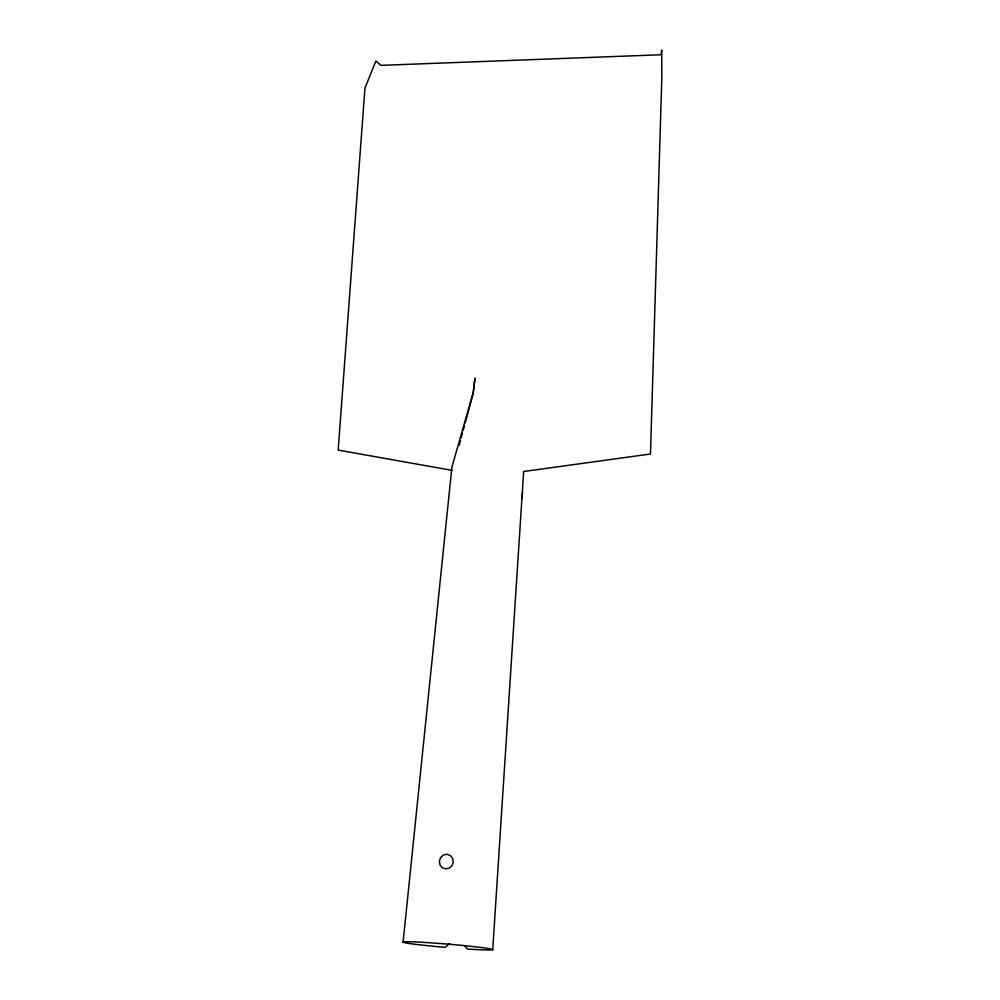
<?xml version="1.0" encoding="UTF-8"?>
<svg xmlns="http://www.w3.org/2000/svg" width="1000" height="1000" viewBox="0 0 1000 1000"><rect width="100%" height="100%" fill="white"/><g stroke="black" fill="none" stroke-linecap="round" stroke-linejoin="round"><path stroke-width="1.5" d="M492.713 949.788L523.663 471.5L650.475 454L661.825 77.8L661.737 50L661.038 54.75L381.012 65.35L375.9 60.987L364.95 88.175L338.175 450.1L452.475 470.438M403.113 942.013L451.887 467.175L473.15 392.713L475 378.075L473.225 393.113L465.25 422.85M521.625 498.525L522.663 492.488M459.263 445.15L460.462 440.688M461.262 437.725L462.45 433.263M463.25 430.288L464.45 425.825M449.637 943.5L445.163 947.337A45.075 1.713 4.8 0 1 406.925 941.7A45.075 1.713 4.8 0 1 479.275 947.262A45.075 1.713 4.8 0 1 467.375 949.038L464.663 945.7M440.625 857.588L439.387 861.175L439.975 864.875L442.2 867.688L445.5 868.85L449.15 868.15L452 865.675L453.275 862.087L452.625 858.363L450.25 855.487L446.788 854.237L443.325 855.05L440.625 857.588"/></g></svg>
